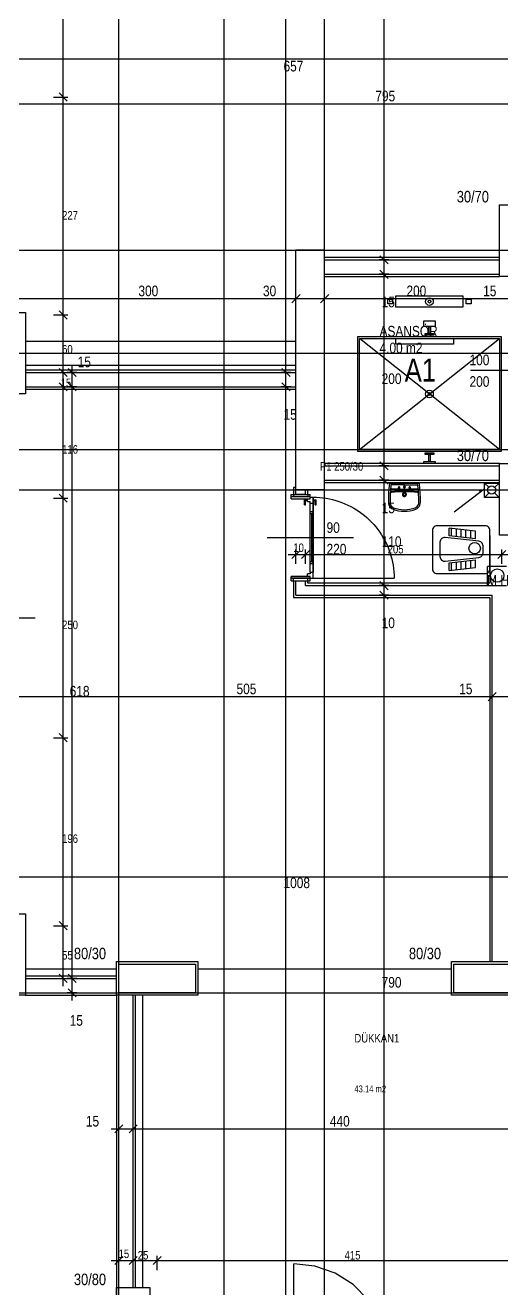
# Model space of a CAD drawing. Header units: centimetres. Extents: x 0 to 14595, y -30 to 2970.
# Drawn here: x 1563 to 1812, y 995 to 1655 of the extents above; entities that cross this region are included whole.
import ezdxf
from ezdxf.enums import TextEntityAlignment as Align

# ---------------------------------------------------------------- set-up
doc = ezdxf.new("R2010")
doc.units = ezdxf.units.CM
for name, color, linetype in [('ASN-HALAT', 6, 'CONTINUOUS'), ('ASN-ISARET', 1, 'CONTINUOUS'), ('ASN-KA', 30, 'CONTINUOUS'), ('ASN-KABIN', 5, 'CONTINUOUS'), ('ASN-MIMARI', 8, 'CONTINUOUS'), ('ASN-RAY', 1, 'CONTINUOUS')]:
    doc.layers.add(name, color=color, linetype=linetype)
doc.styles.get("Standard").update_dxf_attribs({"font": 'arial.ttf', "width": 0.8})

msp = doc.modelspace()

# ---------------------------------------------------------------- linework, layer by layer
at = {"layer": 'ASN-HALAT'}
for centre, radius in [((1773.9, 1510.6), 2), ((1773.9, 1510.6), 0.75), ((1773.9, 1462.35), 2), ((1773.9, 1462.35), 0.75)]:
    msp.add_circle(centre, radius, dxfattribs=at)
at = {"layer": 'ASN-KA'}
msp.add_lwpolyline([(1756.4, 1507.6), (1756.4, 1513.6), (1791.4, 1513.6), (1791.4, 1507.6)], close=True, dxfattribs=at)
at = {"layer": 'ASN-KABIN'}
for p, q in [((1737.4, 1433.35), (1810.4, 1491.35)), ((1810.4, 1433.35), (1737.4, 1491.35))]:
    msp.add_line(p, q, dxfattribs=at)
for points in [[(1736.4, 1432.35), (1736.4, 1492.35), (1811.4, 1492.35), (1811.4, 1432.35)], [(1737.4, 1433.35), (1737.4, 1491.35), (1810.4, 1491.35), (1810.4, 1433.35)], [(1756.4, 1488.35), (1756.4, 1491.35), (1786.4, 1491.35), (1786.4, 1488.35)]]:
    msp.add_lwpolyline(points, close=True, dxfattribs=at)
at = {"layer": 'ASN-MIMARI'}
for p, q in [((1810.4, 1561.11), (1827.9, 1561.11)), ((1810.4, 1523.61), (1810.4, 1561.11)), ((1719.15, 1537.36), (1810.4, 1537.36)), ((1719.15, 1524.86), (1810.4, 1524.86)), ((1827.9, 1523.61), (1810.4, 1523.61)), ((1545.4, 1504.87), (1562.9, 1504.87)), ((1562.9, 1504.87), (1562.9, 1462.37)), ((1562.9, 1489.87), (1704.15, 1489.87)), ((1562.9, 1477.37), (1704.15, 1477.37)), ((1562.9, 1462.37), (1545.4, 1462.37)), ((1495.19, 1433.43), (2123.1, 1433.43)), ((1719.15, 1424.86), (1810.4, 1424.86)), ((1810.4, 1426.11), (1827.9, 1426.11)), ((1810.4, 1388.61), (1810.4, 1426.11)), ((1471.65, 1412.36), (2084.15, 1412.36)), ((1827.9, 1388.61), (1810.4, 1388.61)), ((1545.4, 1191.11), (1562.9, 1191.11)), ((1562.9, 1191.11), (1562.9, 1148.61)), ((1562.9, 1162.36), (1610.4, 1162.36)), ((1610.4, 1166.11), (1652.9, 1166.11)), ((1610.4, 1148.61), (1610.4, 1166.11)), ((1652.9, 1166.11), (1652.9, 1148.61)), ((1785.4, 1166.11), (1827.9, 1166.11)), ((1785.4, 1148.61), (1785.4, 1166.11)), ((1562.9, 1148.61), (1545.4, 1148.61)), ((1562.9, 1149.86), (1611.65, 1149.86)), ((1652.9, 1148.61), (1610.4, 1148.61)), ((1611.65, 996.01), (1611.65, 1148.61)), ((1624.15, 996.01), (1624.15, 1148.61)), ((1827.9, 1148.61), (1785.4, 1148.61)), ((1610.4, 996.01), (1627.9, 996.01)), ((1610.4, 953.51), (1610.4, 996.01)), ((1627.9, 996.01), (1627.9, 953.51))]:
    msp.add_line(p, q, dxfattribs=at)
for points in [[(1666.62, 876.62), (1666.62, 2046.9)], [(1698.92, 950.76), (1698.92, 2018.86)], [(1611.65, 864.84), (1611.65, 2016.11)], [(1719.15, 864.84), (1719.15, 2016.11)], [(1582.51, 1153.36), (1582.51, 1811.37)], [(1750.17, 950.76), (1750.17, 1811.37)], [(1471.65, 1637.36), (2084.15, 1637.36)], [(1577.51, 1617.36), (1585.01, 1617.36)], [(1580.39, 1619.48), (1584.63, 1615.24)], [(1542.65, 1613.86), (2078.15, 1613.86)], [(1471.65, 1537.36), (2084.15, 1537.36)], [(1719.15, 1537.36), (1704.15, 1537.36)], [(1704.15, 1412.36), (1704.15, 1537.36)], [(1719.15, 1412.36), (1719.15, 1537.36)], [(1810.4, 1533.61), (1719.15, 1533.61)], [(1719.15, 1532.36), (1810.4, 1532.36)], [(1752.67, 1532.36), (1747.67, 1532.36)], [(1748.05, 1534.48), (1752.29, 1530.23)], [(1719.15, 1524.86), (1810.4, 1524.86)], [(1719.15, 1523.61), (1810.4, 1523.61)], [(1752.67, 1524.86), (1747.67, 1524.86)], [(1748.05, 1526.98), (1752.29, 1522.73)], [(1542.65, 1512.14), (2078.15, 1512.14)], [(1706.27, 1514.27), (1702.03, 1510.02)], [(1704.15, 1509.64), (1704.15, 1514.64)], [(1721.27, 1514.27), (1717.03, 1510.02)], [(1719.15, 1509.64), (1719.15, 1514.64)], [(1577.51, 1503.62), (1585.01, 1503.62)], [(1580.39, 1505.74), (1584.63, 1501.5)], [(1471.65, 1483.62), (2084.15, 1483.62)], [(1587.22, 1145.86), (1587.22, 1477.62)], [(1704.15, 1474.87), (1562.9, 1474.87)], [(1562.9, 1473.62), (1704.15, 1473.62)], [(1577.51, 1473.62), (1585.01, 1473.62)], [(1580.39, 1475.74), (1584.63, 1471.5)], [(1589.72, 1473.62), (1584.72, 1473.62)], [(1585.1, 1475.74), (1589.34, 1471.5)], [(1701.42, 1473.62), (1696.42, 1473.62)], [(1696.8, 1475.74), (1701.05, 1471.5)], [(1795.4, 1474.86), (1840.4, 1474.86)], [(1562.9, 1466.12), (1704.15, 1466.12)], [(1562.9, 1464.87), (1704.15, 1464.87)], [(1577.51, 1466.12), (1585.01, 1466.12)], [(1580.39, 1468.24), (1584.63, 1464)], [(1589.72, 1466.12), (1584.72, 1466.12)], [(1585.1, 1468.24), (1589.34, 1464)], [(1701.42, 1466.12), (1696.42, 1466.12)], [(1696.8, 1468.24), (1701.05, 1464)], [(1810.4, 1426.11), (1719.15, 1426.11)], [(1719.15, 1424.86), (1810.4, 1424.86)], [(1752.67, 1424.86), (1747.67, 1424.86)], [(1748.05, 1426.98), (1752.29, 1422.73)], [(1748.05, 1419.48), (1752.29, 1415.23)], [(1702.9, 1413.61), (1702.9, 1409.86)], [(1704.15, 1413.61), (1702.9, 1413.61)], [(1719.15, 1412.36), (1704.15, 1412.36)], [(1704.15, 1409.86), (1704.15, 1412.36)], [(1709.15, 1409.86), (1709.15, 1412.36)], [(1710.4, 1409.86), (1710.4, 1412.36)], [(1719.15, 1417.36), (1810.4, 1417.36)], [(1719.15, 1416.11), (1810.4, 1416.11)], [(1719.15, 1412.36), (1810.4, 1412.36)], [(1752.67, 1417.36), (1747.67, 1417.36)], [(1752.97, 1415.54), (1752.74, 1413.1), (1752.57, 1410.66), (1752.47, 1408.21), (1752.44, 1405.76)], [(1753.25, 1415.79), (1753.19, 1415.79), (1753.13, 1415.77), (1753.08, 1415.74), (1753.04, 1415.7), (1753.01, 1415.65), (1752.98, 1415.6), (1752.97, 1415.54)], [(1753.25, 1415.79), (1768.36, 1415.79)], [(1753.71, 1414.58), (1753.52, 1412.38), (1753.38, 1410.18), (1753.3, 1407.97), (1753.28, 1405.76)], [(1753.98, 1411.25), (1753.83, 1411.23), (1753.69, 1411.17), (1753.55, 1411.1), (1753.43, 1411)], [(1754.1, 1412.68), (1753.97, 1412.68), (1753.85, 1412.65), (1753.74, 1412.59), (1753.65, 1412.51), (1753.58, 1412.41), (1753.53, 1412.29), (1753.5, 1412.17)], [(1753.6, 1413.42), (1753.61, 1413.33), (1753.63, 1413.24), (1753.67, 1413.16), (1753.73, 1413.08), (1753.81, 1413.03), (1753.9, 1412.99), (1753.99, 1412.97)], [(1754.13, 1414.96), (1754.04, 1414.95), (1753.96, 1414.92), (1753.88, 1414.87), (1753.82, 1414.82), (1753.76, 1414.74), (1753.73, 1414.66), (1753.71, 1414.58)], [(1760.81, 1411.61), (1759.1, 1411.59), (1757.39, 1411.52), (1755.69, 1411.41), (1753.98, 1411.25)], [(1753.99, 1412.97), (1755.69, 1412.86), (1757.4, 1412.79), (1759.1, 1412.74), (1760.81, 1412.72)], [(1760.81, 1411.33), (1759.11, 1411.31), (1757.41, 1411.24), (1755.71, 1411.13), (1754.01, 1410.98)], [(1754.1, 1412.68), (1755.77, 1412.58), (1757.45, 1412.51), (1759.13, 1412.46), (1760.81, 1412.45)], [(1754.1, 1412.68), (1755.77, 1412.46), (1757.44, 1412.3), (1759.12, 1412.2), (1760.81, 1412.17)], [(1760.81, 1414.96), (1754.13, 1414.96)], [(1758.02, 1413.84), (1757.93, 1413.83), (1757.85, 1413.8), (1757.77, 1413.76), (1757.71, 1413.7), (1757.66, 1413.63), (1757.62, 1413.55), (1757.6, 1413.47), (1757.6, 1413.38), (1757.62, 1413.29), (1757.66, 1413.21), (1757.71, 1413.14), (1757.77, 1413.08), (1757.85, 1413.04), (1757.93, 1413.01), (1758.02, 1413)], [(1758.02, 1413), (1758.1, 1413.01), (1758.19, 1413.04), (1758.26, 1413.08), (1758.33, 1413.14), (1758.38, 1413.21), (1758.42, 1413.29), (1758.43, 1413.38), (1758.43, 1413.47), (1758.42, 1413.55), (1758.38, 1413.63), (1758.33, 1413.7), (1758.26, 1413.76), (1758.19, 1413.8), (1758.1, 1413.83), (1758.02, 1413.84)], [(1760.33, 1411.61), (1760.32, 1411.65), (1760.31, 1411.69), (1760.29, 1411.73), (1760.26, 1411.76), (1760.22, 1411.79), (1760.18, 1411.81), (1760.14, 1411.82), (1760.09, 1411.82), (1760.05, 1411.81), (1760.01, 1411.79), (1759.98, 1411.76), (1759.95, 1411.73), (1759.93, 1411.69), (1759.91, 1411.65), (1759.91, 1411.61)], [(1760.81, 1414.33), (1760.7, 1414.32), (1760.61, 1414.29), (1760.52, 1414.23), (1760.44, 1414.17), (1760.38, 1414.08), (1760.34, 1413.99), (1760.32, 1413.89), (1760.32, 1413.79), (1760.34, 1413.69), (1760.38, 1413.6), (1760.44, 1413.51), (1760.52, 1413.44), (1760.61, 1413.39), (1760.7, 1413.36), (1760.81, 1413.35)], [(1761.02, 1411.61), (1761.02, 1411.65), (1761.01, 1411.69), (1760.98, 1411.73), (1760.95, 1411.76), (1760.92, 1411.79), (1760.88, 1411.81), (1760.84, 1411.82), (1760.79, 1411.82), (1760.75, 1411.81), (1760.71, 1411.79), (1760.67, 1411.76), (1760.64, 1411.73), (1760.62, 1411.69), (1760.61, 1411.65), (1760.6, 1411.61)], [(1760.81, 1414.96), (1767.49, 1414.96)], [(1760.81, 1413.35), (1760.91, 1413.36), (1761, 1413.39), (1761.09, 1413.44), (1761.17, 1413.51), (1761.23, 1413.6), (1761.27, 1413.69), (1761.29, 1413.79), (1761.29, 1413.89), (1761.27, 1413.99), (1761.23, 1414.08), (1761.17, 1414.17), (1761.09, 1414.23), (1761, 1414.29), (1760.91, 1414.32), (1760.81, 1414.33)], [(1760.81, 1412.72), (1762.51, 1412.74), (1764.22, 1412.79), (1765.92, 1412.86), (1767.62, 1412.97)], [(1760.81, 1412.17), (1762.49, 1412.2), (1764.17, 1412.3), (1765.85, 1412.46), (1767.51, 1412.68)], [(1760.81, 1412.45), (1762.48, 1412.46), (1764.16, 1412.51), (1765.84, 1412.58), (1767.51, 1412.68)], [(1767.63, 1411.25), (1765.93, 1411.41), (1764.22, 1411.52), (1762.51, 1411.59), (1760.81, 1411.61)], [(1767.6, 1410.98), (1765.9, 1411.13), (1764.21, 1411.24), (1762.51, 1411.31), (1760.81, 1411.33)], [(1761.7, 1411.61), (1761.7, 1411.65), (1761.69, 1411.69), (1761.67, 1411.73), (1761.64, 1411.76), (1761.6, 1411.79), (1761.56, 1411.81), (1761.52, 1411.82), (1761.47, 1411.82), (1761.43, 1411.81), (1761.39, 1411.79), (1761.36, 1411.76), (1761.33, 1411.73), (1761.3, 1411.69), (1761.29, 1411.65), (1761.29, 1411.61)], [(1763.59, 1413.84), (1763.51, 1413.83), (1763.42, 1413.8), (1763.35, 1413.76), (1763.28, 1413.7), (1763.23, 1413.63), (1763.2, 1413.55), (1763.18, 1413.47), (1763.18, 1413.38), (1763.2, 1413.29), (1763.23, 1413.21), (1763.28, 1413.14), (1763.35, 1413.08), (1763.42, 1413.04), (1763.51, 1413.01), (1763.59, 1413)], [(1763.59, 1413), (1763.68, 1413.01), (1763.76, 1413.04), (1763.84, 1413.08), (1763.91, 1413.14), (1763.96, 1413.21), (1763.99, 1413.29), (1764.01, 1413.38), (1764.01, 1413.47), (1763.99, 1413.55), (1763.96, 1413.63), (1763.91, 1413.7), (1763.84, 1413.76), (1763.76, 1413.8), (1763.68, 1413.83), (1763.59, 1413.84)], [(1767.9, 1414.58), (1767.88, 1414.66), (1767.85, 1414.74), (1767.8, 1414.82), (1767.73, 1414.87), (1767.66, 1414.92), (1767.57, 1414.95), (1767.49, 1414.96)], [(1768.11, 1412.17), (1768.09, 1412.29), (1768.04, 1412.41), (1767.96, 1412.51), (1767.87, 1412.59), (1767.76, 1412.65), (1767.64, 1412.68), (1767.51, 1412.68)], [(1767.62, 1412.97), (1767.72, 1412.99), (1767.8, 1413.03), (1767.88, 1413.08), (1767.94, 1413.16), (1767.98, 1413.24), (1768.01, 1413.33), (1768.01, 1413.42)], [(1768.19, 1411), (1768.06, 1411.1), (1767.93, 1411.17), (1767.78, 1411.23), (1767.63, 1411.25)], [(1768.34, 1405.76), (1768.31, 1407.97), (1768.23, 1410.18), (1768.09, 1412.38), (1767.9, 1414.58)], [(1768.64, 1415.54), (1768.63, 1415.6), (1768.61, 1415.65), (1768.57, 1415.7), (1768.53, 1415.74), (1768.48, 1415.77), (1768.42, 1415.79), (1768.36, 1415.79)], [(1769.17, 1405.76), (1769.14, 1408.21), (1769.04, 1410.66), (1768.88, 1413.1), (1768.64, 1415.54)], [(1802.32, 1412.48), (1786.79, 1400.78)], [(1802.32, 1412.48), (1799.86, 1411.55)], [(1802.72, 1415.89), (1810.22, 1415.89)], [(1802.72, 1408.39), (1802.72, 1415.89)], [(1802.72, 1415.89), (1804.87, 1413.75)], [(1810.22, 1415.89), (1808, 1413.67)], [(1810.22, 1415.89), (1810.22, 1408.39)], [(1577.51, 1407.99), (1585.01, 1407.99)], [(1580.39, 1410.11), (1584.63, 1405.87)], [(1701.65, 1407.61), (1701.65, 1409.86)], [(1701.65, 1409.86), (1711.65, 1409.86)], [(1710.4, 1408.61), (1701.65, 1408.61)], [(1701.65, 1407.61), (1710.15, 1407.61)], [(1701.65, 1407.61), (1711.65, 1407.61)], [(1702.9, 1409.86), (1702.9, 1408.61)], [(1711.65, 1408.61), (1702.9, 1408.61)], [(1709.15, 1409.86), (1704.15, 1409.86)], [(1708.65, 1407.16), (1710.15, 1407.16)], [(1708.65, 1404.46), (1708.65, 1407.16)], [(1709.15, 1404.46), (1709.15, 1406.71)], [(1709.15, 1406.71), (1710.15, 1406.71)], [(1710.15, 1407.16), (1710.15, 1407.61)], [(1710.15, 1406.26), (1710.15, 1407.61)], [(1710.15, 1407.61), (1711.65, 1407.61)], [(1710.15, 1406.71), (1710.15, 1407.16)], [(1710.15, 1406.26), (1710.15, 1406.71)], [(1710.15, 1406.26), (1711.65, 1406.26)], [(1710.4, 1409.86), (1710.4, 1408.61)], [(1711.65, 1408.51), (1711.65, 1409.86)], [(1711.65, 1407.61), (1711.65, 1409.86)], [(1711.65, 1408.51), (1713.15, 1408.51)], [(1711.65, 1407.61), (1711.65, 1408.51)], [(1711.65, 1405.36), (1711.65, 1406.26)], [(1711.65, 1405.36), (1713.15, 1405.36)], [(1711.65, 1400.86), (1711.65, 1405.36)], [(1711.65, 1369.36), (1711.65, 1405.36)], [(1713.15, 1407.16), (1713.15, 1408.51)], [(1713.15, 1408.51), (1713.15, 1405.36)], [(1713.15, 1408.51), (1714.85, 1408.47)], [(1713.15, 1406.71), (1713.15, 1407.16)], [(1713.15, 1407.16), (1714.65, 1407.16)], [(1713.15, 1405.36), (1713.15, 1406.71)], [(1713.15, 1406.71), (1714.15, 1406.71)], [(1713.15, 1400.86), (1713.15, 1405.36)], [(1713.15, 1405.36), (1713.15, 1369.36)], [(1714.15, 1404.46), (1714.15, 1406.71)], [(1714.65, 1404.46), (1714.65, 1407.16)], [(1714.85, 1408.47), (1716.55, 1408.37)], [(1716.55, 1408.37), (1718.25, 1408.2)], [(1718.25, 1408.2), (1719.94, 1407.96)], [(1719.94, 1407.96), (1721.61, 1407.65)], [(1721.61, 1407.65), (1723.27, 1407.28)], [(1723.27, 1407.28), (1724.92, 1406.84)], [(1724.92, 1406.84), (1726.55, 1406.33)], [(1726.55, 1406.33), (1728.15, 1405.76)], [(1728.15, 1405.76), (1729.73, 1405.12)], [(1729.73, 1405.12), (1731.28, 1404.42)], [(1752.44, 1405.76), (1752.52, 1405.01), (1752.74, 1404.29), (1753.11, 1403.62), (1753.6, 1403.05), (1754.19, 1402.58), (1754.87, 1402.24)], [(1753.28, 1405.76), (1753.34, 1405.17), (1753.51, 1404.61), (1753.8, 1404.1), (1754.18, 1403.65), (1754.64, 1403.29), (1755.17, 1403.02)], [(1754.01, 1410.98), (1753.88, 1410.95), (1753.75, 1410.89), (1753.63, 1410.81), (1753.53, 1410.71), (1753.46, 1410.59), (1753.41, 1410.46), (1753.39, 1410.32)], [(1760.81, 1410.98), (1760.59, 1410.96), (1760.38, 1410.89), (1760.19, 1410.78), (1760.03, 1410.64), (1759.9, 1410.46), (1759.81, 1410.26), (1759.77, 1410.05), (1759.77, 1409.83), (1759.81, 1409.61), (1759.9, 1409.41), (1760.03, 1409.24), (1760.19, 1409.09), (1760.38, 1408.98), (1760.59, 1408.91), (1760.81, 1408.89)], [(1760.81, 1410.58), (1760.67, 1410.56), (1760.55, 1410.52), (1760.43, 1410.45), (1760.33, 1410.37), (1760.25, 1410.26), (1760.2, 1410.13), (1760.17, 1410), (1760.17, 1409.87), (1760.2, 1409.74), (1760.25, 1409.62), (1760.33, 1409.51), (1760.43, 1409.42), (1760.55, 1409.35), (1760.67, 1409.31), (1760.81, 1409.29)], [(1760.81, 1408.89), (1761.02, 1408.91), (1761.23, 1408.98), (1761.42, 1409.09), (1761.58, 1409.24), (1761.71, 1409.41), (1761.8, 1409.61), (1761.85, 1409.83), (1761.85, 1410.05), (1761.8, 1410.26), (1761.71, 1410.46), (1761.58, 1410.64), (1761.42, 1410.78), (1761.23, 1410.89), (1761.02, 1410.96), (1760.81, 1410.98)], [(1760.81, 1409.29), (1760.94, 1409.31), (1761.07, 1409.35), (1761.18, 1409.42), (1761.28, 1409.51), (1761.36, 1409.62), (1761.42, 1409.74), (1761.44, 1409.87), (1761.44, 1410), (1761.42, 1410.13), (1761.36, 1410.26), (1761.28, 1410.37), (1761.18, 1410.45), (1761.07, 1410.52), (1760.94, 1410.56), (1760.81, 1410.58)], [(1766.45, 1403.02), (1766.97, 1403.29), (1767.44, 1403.65), (1767.82, 1404.1), (1768.1, 1404.61), (1768.28, 1405.17), (1768.34, 1405.76)], [(1766.74, 1402.24), (1767.42, 1402.58), (1768.02, 1403.05), (1768.51, 1403.62), (1768.87, 1404.29), (1769.1, 1405.01), (1769.17, 1405.76)], [(1768.22, 1410.32), (1768.2, 1410.46), (1768.15, 1410.59), (1768.08, 1410.71), (1767.98, 1410.81), (1767.87, 1410.89), (1767.74, 1410.95), (1767.6, 1410.98)], [(1802.72, 1408.39), (1804.98, 1410.65)], [(1810.22, 1408.39), (1802.72, 1408.39)], [(1810.22, 1408.39), (1807.89, 1410.72)], [(1708.65, 1404.46), (1709.15, 1404.46)], [(1711.65, 1373.86), (1711.65, 1400.86)], [(1713.15, 1400.86), (1711.65, 1400.86)], [(1711.65, 1399.96), (1713.15, 1399.96)], [(1712.39, 1374.76), (1712.39, 1399.96)], [(1712.6, 1399.96), (1712.4, 1399.96)], [(1713.15, 1373.86), (1713.15, 1400.86)], [(1714.15, 1404.46), (1714.65, 1404.46)], [(1731.28, 1404.42), (1732.81, 1403.66)], [(1732.81, 1403.66), (1734.3, 1402.84)], [(1734.3, 1402.84), (1735.76, 1401.96)], [(1735.76, 1401.96), (1737.18, 1401.02)], [(1737.18, 1401.02), (1738.56, 1400.02)], [(1738.56, 1400.02), (1739.9, 1398.97)], [(1739.9, 1398.97), (1741.2, 1397.87)], [(1754.87, 1402.24), (1756.31, 1401.77), (1757.79, 1401.43), (1759.29, 1401.22), (1760.81, 1401.15)], [(1755.17, 1403.02), (1756.54, 1402.57), (1757.94, 1402.25), (1759.37, 1402.05), (1760.81, 1401.99)], [(1760.81, 1401.99), (1762.25, 1402.05), (1763.67, 1402.25), (1765.08, 1402.57), (1766.45, 1403.02)], [(1760.81, 1401.15), (1762.32, 1401.22), (1763.82, 1401.43), (1765.3, 1401.77), (1766.74, 1402.24)], [(1741.2, 1397.87), (1742.45, 1396.71)], [(1742.45, 1396.71), (1743.66, 1395.51)], [(1743.66, 1395.51), (1744.81, 1394.26)], [(1744.81, 1394.26), (1745.92, 1392.96)], [(1745.92, 1392.96), (1746.97, 1391.62)], [(1746.97, 1391.62), (1747.96, 1390.24)], [(1777.96, 1393.6), (1777.4, 1393.53), (1776.87, 1393.35), (1776.4, 1393.05), (1776, 1392.66), (1775.7, 1392.18), (1775.52, 1391.65), (1775.46, 1391.1)], [(1802.96, 1393.6), (1777.96, 1393.6)], [(1797.96, 1390.75), (1784.21, 1392.28)], [(1784.21, 1388.26), (1784.21, 1392.28)], [(1785.46, 1388.12), (1785.46, 1392.14)], [(1787.96, 1387.84), (1787.96, 1391.87)], [(1790.46, 1387.56), (1790.46, 1391.59)], [(1805.46, 1391.1), (1805.39, 1391.65), (1805.21, 1392.18), (1804.91, 1392.66), (1804.52, 1393.05), (1804.04, 1393.35), (1803.51, 1393.53), (1802.96, 1393.6)], [(1734.15, 1387.36), (1689.15, 1387.36)], [(1747.96, 1390.24), (1748.9, 1388.81)], [(1748.9, 1388.81), (1749.78, 1387.36)], [(1749.78, 1387.36), (1750.61, 1385.86)], [(1750.61, 1385.86), (1751.37, 1384.34)], [(1775.46, 1391.1), (1775.46, 1371.1)], [(1782.17, 1387.48), (1781.64, 1387.48), (1781.13, 1387.37), (1780.65, 1387.16), (1780.22, 1386.86), (1779.87, 1386.47), (1779.61, 1386.01), (1779.45, 1385.51), (1779.39, 1384.99)], [(1779.39, 1384.99), (1779.39, 1381.83)], [(1799.67, 1385.53), (1782.17, 1387.48)], [(1797.96, 1386.73), (1784.21, 1388.26)], [(1792.96, 1387.29), (1792.96, 1391.31)], [(1795.46, 1387.01), (1795.46, 1391.03)], [(1797.96, 1386.73), (1797.96, 1390.75)], [(1801.89, 1383.05), (1801.84, 1383.57), (1801.68, 1384.06), (1801.42, 1384.51), (1801.07, 1384.9), (1800.65, 1385.21), (1800.18, 1385.42), (1799.67, 1385.53)], [(1805.4, 1388.6), (1805.4, 1363.61)], [(1805.46, 1371.1), (1805.46, 1391.1)], [(1700.15, 1378.65), (1818.15, 1378.65)], [(1706.27, 1380.77), (1702.03, 1376.53)], [(1704.15, 1373.65), (1704.15, 1381.15)], [(1711.27, 1380.77), (1707.03, 1376.53)], [(1709.15, 1373.65), (1709.15, 1381.15)], [(1751.37, 1384.34), (1752.07, 1382.79)], [(1752.07, 1382.79), (1752.7, 1381.21)], [(1752.7, 1381.21), (1753.27, 1379.6)], [(1753.27, 1379.6), (1753.78, 1377.97)], [(1779.39, 1381.83), (1779.39, 1377.57)], [(1799.67, 1377.03), (1800.18, 1377.14), (1800.65, 1377.35), (1801.07, 1377.66), (1801.42, 1378.05), (1801.68, 1378.5), (1801.84, 1378.99), (1801.89, 1379.51)], [(1801.89, 1381.83), (1801.89, 1383.05)], [(1801.89, 1379.51), (1801.89, 1381.83)], [(1802.65, 1378.65), (1984.15, 1378.65)], [(1813.77, 1380.77), (1809.53, 1376.53)], [(1811.65, 1373.65), (1811.65, 1381.15)], [(1713.15, 1374.76), (1711.65, 1374.76)], [(1711.65, 1369.36), (1711.65, 1373.86)], [(1711.65, 1373.86), (1713.15, 1373.86)], [(1712.4, 1374.76), (1712.6, 1374.76)], [(1713.15, 1369.36), (1713.15, 1373.86)], [(1753.78, 1377.97), (1754.22, 1376.33)], [(1754.22, 1376.33), (1754.6, 1374.67)], [(1754.6, 1374.67), (1754.9, 1372.99)], [(1754.9, 1372.99), (1755.14, 1371.31)], [(1779.39, 1377.57), (1779.45, 1377.05), (1779.61, 1376.55), (1779.87, 1376.09), (1780.22, 1375.7), (1780.65, 1375.4), (1781.13, 1375.19), (1781.64, 1375.08), (1782.17, 1375.08)], [(1782.17, 1375.08), (1799.67, 1377.03)], [(1784.21, 1374.3), (1797.96, 1375.83)], [(1784.21, 1370.28), (1784.21, 1374.3)], [(1784.21, 1370.28), (1797.96, 1371.81)], [(1785.46, 1370.42), (1785.46, 1374.44)], [(1787.96, 1370.7), (1787.96, 1374.72)], [(1790.46, 1370.97), (1790.46, 1375)], [(1792.96, 1371.25), (1792.96, 1375.28)], [(1795.46, 1371.53), (1795.46, 1375.55)], [(1797.96, 1371.81), (1797.96, 1375.83)], [(1804.15, 1362.36), (1804.15, 1372.36)], [(1814.15, 1372.36), (1804.15, 1372.36)], [(1701.65, 1367.11), (1710.15, 1367.11)], [(1701.65, 1364.86), (1701.65, 1367.11)], [(1711.65, 1367.11), (1701.65, 1367.11)], [(1710.4, 1366.11), (1701.65, 1366.11)], [(1702.9, 1364.86), (1702.9, 1366.11)], [(1711.65, 1366.11), (1702.9, 1366.11)], [(1710.15, 1367.11), (1710.15, 1368.46)], [(1711.65, 1368.46), (1710.15, 1368.46)], [(1710.15, 1367.11), (1711.65, 1367.11)], [(1710.4, 1364.86), (1710.4, 1366.11)], [(1711.65, 1369.36), (1713.15, 1369.36)], [(1711.65, 1369.36), (1711.65, 1368.46)], [(1711.65, 1366.21), (1711.65, 1367.11)], [(1711.65, 1364.86), (1711.65, 1367.11)], [(1711.65, 1364.86), (1711.65, 1366.21)], [(1711.65, 1366.21), (1713.15, 1366.21)], [(1713.15, 1366.21), (1713.15, 1369.36)], [(1713.15, 1366.21), (1755.45, 1366.21)], [(1755.14, 1371.31), (1755.31, 1369.61)], [(1755.31, 1369.61), (1755.42, 1367.91)], [(1755.42, 1367.91), (1755.45, 1366.21)], [(1775.46, 1371.1), (1775.52, 1370.54), (1775.7, 1370.01), (1776, 1369.54), (1776.4, 1369.14), (1776.87, 1368.84), (1777.4, 1368.66), (1777.96, 1368.6)], [(1777.96, 1368.6), (1802.96, 1368.6)], [(1802.96, 1368.6), (1803.51, 1368.66), (1804.04, 1368.84), (1804.52, 1369.14), (1804.91, 1369.54), (1805.21, 1370.01), (1805.39, 1370.54), (1805.46, 1371.1)], [(1701.65, 1364.86), (1711.65, 1364.86)], [(1702.9, 1364.86), (1702.9, 1356.11)], [(1704.15, 1357.36), (1704.15, 1364.86)], [(1704.15, 1364.86), (1709.15, 1364.86)], [(1709.15, 1362.36), (1709.15, 1364.86)], [(1709.15, 1362.36), (1806.65, 1362.36)], [(1710.4, 1363.61), (1710.4, 1364.86)], [(1805.4, 1363.61), (1710.4, 1363.61)], [(1752.67, 1362.36), (1747.67, 1362.36)], [(1748.05, 1364.48), (1752.29, 1360.23)], [(1748.05, 1359.48), (1752.29, 1355.23)], [(1804.15, 1362.36), (1814.15, 1362.36)], [(1702.9, 1356.11), (1805.4, 1356.11)], [(1704.15, 1357.36), (1806.65, 1357.36)], [(1752.67, 1357.36), (1747.67, 1357.36)], [(1805.4, 1356.11), (1805.4, 1166.11)], [(1806.65, 1166.11), (1806.65, 1357.36)], [(1522.9, 1345.49), (1567.9, 1345.49)], [(1808.77, 1306.53), (1804.53, 1302.29)], [(1806.65, 1301.91), (1806.65, 1306.91)], [(1542.65, 1304.41), (2078.15, 1304.41)], [(1577.51, 1282.99), (1585.01, 1282.99)], [(1580.39, 1285.11), (1584.63, 1280.87)], [(1495.19, 1210.42), (2123.1, 1210.42)], [(1580.39, 1186.98), (1584.63, 1182.73)], [(1577.51, 1184.86), (1585.01, 1184.86)], [(1611.65, 1149.86), (1611.65, 1164.86)], [(1611.65, 1164.86), (1651.65, 1164.86)], [(1651.65, 1164.86), (1651.65, 1149.86)], [(1652.9, 1162.36), (1785.4, 1162.36)], [(1786.65, 1149.86), (1786.65, 1164.86)], [(1786.65, 1164.86), (1826.65, 1164.86)], [(1610.4, 1158.61), (1562.9, 1158.61)], [(1562.9, 1157.36), (1610.4, 1157.36)], [(1577.51, 1157.36), (1585.01, 1157.36)], [(1580.39, 1159.48), (1584.63, 1155.23)], [(1589.72, 1157.36), (1584.72, 1157.36)], [(1585.1, 1159.48), (1589.34, 1155.23)], [(1471.65, 1149.86), (2084.15, 1149.86)], [(1562.9, 1149.86), (1611.65, 1149.86)], [(1562.9, 1148.61), (1610.4, 1148.61)], [(1589.72, 1149.86), (1584.72, 1149.86)], [(1585.1, 1151.98), (1589.34, 1147.73)], [(1610.4, 1148.6), (1610.4, 991.02)], [(1651.65, 1149.86), (1611.65, 1149.86)], [(1611.65, 996.01), (1611.65, 1148.61)], [(1619.15, 996.01), (1619.15, 1148.61)], [(1620.4, 996.01), (1620.4, 1148.6)], [(1652.9, 1149.86), (1785.4, 1149.86)], [(1826.65, 1149.86), (1786.65, 1149.86)], [(1607.65, 1078.79), (2078.15, 1078.79)], [(1613.77, 1080.91), (1609.53, 1076.67)], [(1611.65, 1076.29), (1611.65, 1081.29)], [(1621.27, 1080.91), (1617.03, 1076.67)], [(1619.15, 1076.29), (1619.15, 1081.29)], [(1607.65, 1010.14), (2078.15, 1010.14)], [(1613.77, 1012.27), (1609.53, 1008.02)], [(1611.65, 1005.14), (1611.65, 1012.64)], [(1621.27, 1012.27), (1617.03, 1008.02)], [(1619.15, 1005.14), (1619.15, 1012.64)], [(1633.77, 1012.27), (1629.53, 1008.02)], [(1631.65, 1005.14), (1631.65, 1012.64)], [(1752.82, 958.56), (1751.57, 969.65), (1747.89, 980.18), (1741.95, 989.64), (1734.06, 997.53), (1724.61, 1003.47), (1714.07, 1007.15), (1702.98, 1008.4)], [(1702.98, 961.06), (1702.98, 1008.4)]]:
    msp.add_lwpolyline(points, dxfattribs=at)
for centre, radius in [((1806.4, 1412.26), 2.14), ((1797.52, 1381.86), 3), ((1809.33, 1367.58), 3.47)]:
    msp.add_circle(centre, radius, dxfattribs=at)
at = {"layer": 'ASN-RAY'}
for points in [[(1752.15, 1509.35), (1752.15, 1511.85), (1754.65, 1511.85), (1754.65, 1509.35)], [(1793.15, 1509.35), (1793.15, 1511.85), (1795.65, 1511.85), (1795.65, 1509.35)], [(1770.9, 1497.55), (1770.9, 1500.55), (1776.9, 1500.55), (1776.9, 1497.55)], [(1773.5, 1493.9), (1773.5, 1497.55), (1774.3, 1497.55), (1774.3, 1493.9)], [(1771.67, 1493.1), (1771.67, 1493.9), (1776.12, 1493.9), (1776.12, 1493.1)], [(1771.67, 1430.8), (1771.67, 1431.6), (1776.12, 1431.6), (1776.12, 1430.8)], [(1770.9, 1426.1), (1770.9, 1427.15), (1776.9, 1427.15), (1776.9, 1426.1)], [(1773.5, 1427.15), (1773.5, 1430.8), (1774.3, 1430.8), (1774.3, 1427.15)]]:
    msp.add_lwpolyline(points, close=True, dxfattribs=at)

# ---------------------------------------------------------------- texts
at = {"layer": 'ASN-ISARET', "width": 0.8}
msp.add_text('A1', height=12, dxfattribs=at).set_placement((1769.15, 1474.85), align=Align.MIDDLE_CENTER)
at = {"layer": 'ASN-MIMARI', "width": 0.8}
for s, height, p in [('657', 5.556, (1697.67, 1630.71)), ('795', 5.556, (1745.62, 1615.11)), ('30/70', 6, (1788.17, 1562.36)), ('227', 4.444, (1582.01, 1553.41)), ('300', 5.556, (1621.87, 1513.39)), ('30', 5.556, (1686.94, 1513.39)), ('200', 5.556, (1761.87, 1513.39)), ('15', 5.556, (1801.94, 1513.39)), ('15', 5.556, (1748.92, 1507.64)), ('ASANSÖR', 5.556, (1747.82, 1492.36)), ('60', 4.444, (1582.01, 1483.48)), ('4.00 m2', 5.556, (1747.82, 1483.61)), ('15', 5.556, (1590.14, 1476.35)), ('100', 5.556, (1794.83, 1477.36)), ('200', 5.556, (1748.92, 1467.57)), ('200', 5.556, (1794.83, 1466.11)), ('15', 4.444, (1581.26, 1465.98)), ('15', 5.556, (1697.67, 1448.91)), ('116', 4.444, (1582.01, 1431.22)), ('30/70', 6, (1788.17, 1427.36)), ('P1 250/30', 4.444, (1716.65, 1422.36)), ('15', 5.556, (1748.92, 1400.14)), ('90', 5.556, (1720.15, 1389.86)), ('110', 5.556, (1748.92, 1382.57)), ('10', 4.444, (1702.77, 1379.9)), ('220', 5.556, (1720.15, 1378.61)), ('205', 4.444, (1752.07, 1379.15)), ('M H', 5.556, (1804.02, 1362.3)), ('10', 5.556, (1748.92, 1340.14)), ('250', 4.444, (1582.01, 1339.66)), ('618', 5.556, (1585.97, 1304.45)), ('505', 5.556, (1673.12, 1305.66)), ('15', 5.556, (1789.44, 1305.66)), ('196', 4.444, (1582.01, 1228.09)), ('1008', 5.556, (1697.67, 1204.48)), ('55', 4.444, (1582.01, 1167.22)), ('80/30', 6, (1588.18, 1167.36)), ('80/30', 6, (1763.17, 1167.36)), ('790', 5.556, (1748.92, 1152.53)), ('15', 5.556, (1585.97, 1132.64)), ('DÜKKAN1', 4.444, (1734.68, 1123.92)), ('43.14 m2', 3.556, (1734.68, 1097.92)), ('15', 5.556, (1594.44, 1080.04)), ('440', 5.556, (1721.87, 1080.04)), ('15', 4.444, (1611.52, 1011.39)), ('25', 4.444, (1621.52, 1010.64)), ('415', 4.444, (1729.58, 1010.64)), ('30/80', 6, (1588.18, 997.26))]:
    msp.add_text(s, height=height, dxfattribs=at).set_placement(p)

doc.saveas('drawing.dxf')
